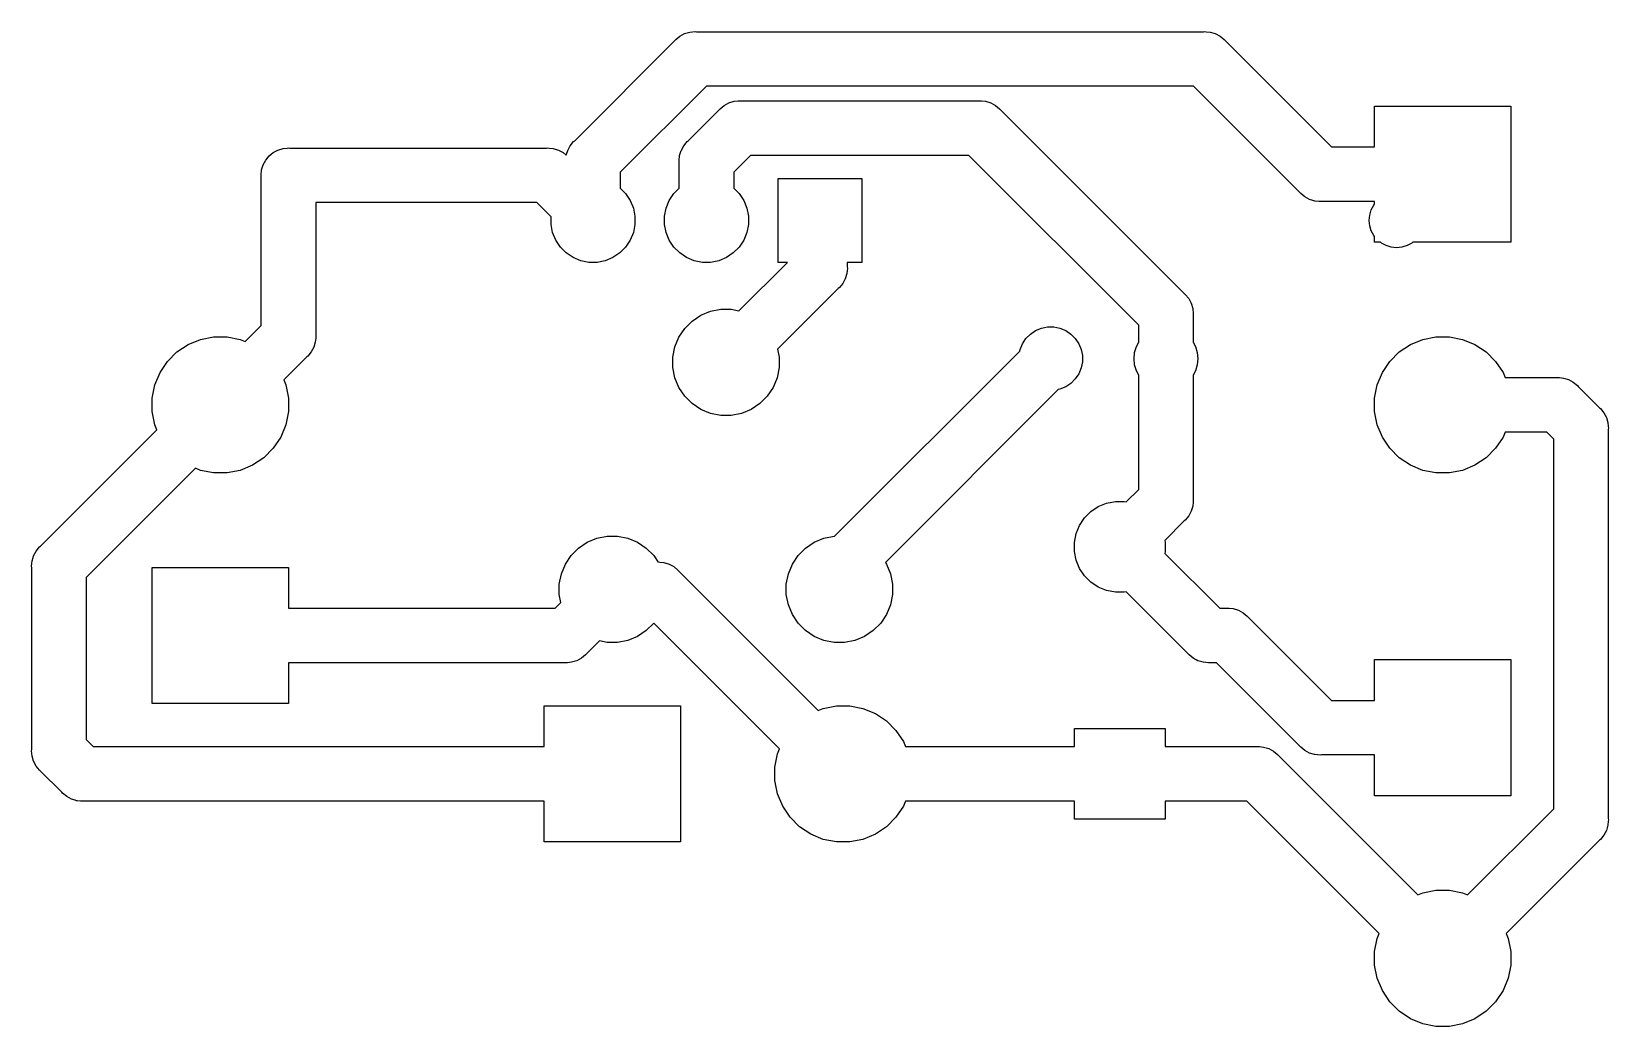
# Model space of a CAD drawing. Extents: x 84.7 to 119.5, y -92.9 to -71.
import ezdxf

# ---------------------------------------------------------------- set-up
doc = ezdxf.new("R2010")
doc.units = 0
doc.header["$MEASUREMENT"] = 0
doc.layers.add('BLACK', color=7, linetype='CONTINUOUS')

msp = doc.modelspace()

# ---------------------------------------------------------------- linework, layer by layer
at = {"layer": 'BLACK', "linetype": 'CONTINUOUS'}
for p, q in [((98.9107, -71.2246), (98.9295, -71.2017)), ((98.9295, -71.2017), (99.0209, -71.1267)), ((99.0209, -71.1267), (99.1251, -71.071)), ((99.1251, -71.071), (99.2382, -71.0367)), ((99.2382, -71.0367), (99.3559, -71.0251)), ((99.3559, -71.0251), (99.3853, -71.028)), ((99.3853, -71.028), (110.555, -71.028)), ((110.555, -71.028), (110.584, -71.0251)), ((110.584, -71.0251), (110.613, -71.028)), ((110.613, -71.028), (110.702, -71.0367)), ((110.702, -71.0367), (110.815, -71.071)), ((110.815, -71.071), (110.919, -71.1267)), ((110.919, -71.1267), (111.01, -71.2017)), ((111.01, -71.2017), (111.029, -71.2246)), ((96.7046, -73.4307), (98.9107, -71.2246)), ((111.029, -71.2246), (113.373, -73.568)), ((99.6044, -72.228), (97.708, -74.1244)), ((110.335, -72.228), (99.6044, -72.228)), ((112.679, -74.5714), (110.335, -72.228)), ((100.101, -72.595), (100.214, -72.5607)), ((100.214, -72.5607), (100.302, -72.552)), ((100.302, -72.552), (100.332, -72.5491)), ((100.332, -72.5491), (100.361, -72.552)), ((100.361, -72.552), (105.608, -72.552)), ((105.608, -72.552), (105.638, -72.5491)), ((105.638, -72.5491), (105.667, -72.552)), ((105.667, -72.552), (105.756, -72.5607)), ((105.756, -72.5607), (105.869, -72.595)), ((99.2046, -73.4307), (99.8867, -72.7486)), ((99.8867, -72.7486), (99.9055, -72.7257)), ((99.9055, -72.7257), (99.9969, -72.6507)), ((99.9969, -72.6507), (100.101, -72.595)), ((105.869, -72.595), (105.973, -72.6507)), ((105.973, -72.6507), (106.064, -72.7257)), ((106.064, -72.7257), (106.083, -72.7486)), ((106.083, -72.7486), (110.131, -76.7969)), ((114.324, -73.568), (114.324, -72.668)), ((114.324, -72.668), (117.324, -72.668)), ((117.324, -72.668), (117.324, -75.668)), ((90.065, -73.6907), (90.1693, -73.635)), ((90.1693, -73.635), (90.2824, -73.6007)), ((90.2824, -73.6007), (90.3705, -73.592)), ((90.3705, -73.592), (90.4, -73.5891)), ((90.4, -73.5891), (90.4295, -73.592)), ((90.4295, -73.592), (96.0865, -73.592)), ((96.0865, -73.592), (96.116, -73.5891)), ((96.116, -73.5891), (96.1455, -73.592)), ((96.1455, -73.592), (96.2336, -73.6007)), ((96.2336, -73.6007), (96.3467, -73.635)), ((96.3467, -73.635), (96.451, -73.6907)), ((96.551, -73.6451), (96.6067, -73.5409)), ((96.6067, -73.5409), (96.6817, -73.4495)), ((96.6817, -73.4495), (96.7046, -73.4307)), ((99.051, -73.6451), (99.0564, -73.635)), ((99.0564, -73.635), (99.1067, -73.5409)), ((99.1067, -73.5409), (99.1817, -73.4495)), ((99.1817, -73.4495), (99.2046, -73.4307)), ((113.373, -73.568), (114.324, -73.568)), ((89.8087, -74.0744), (89.843, -73.9613)), ((89.843, -73.9613), (89.8987, -73.857)), ((89.8987, -73.857), (89.9737, -73.7657)), ((89.9737, -73.7657), (90.065, -73.6907)), ((96.451, -73.6907), (96.52, -73.7474)), ((96.52, -73.7474), (96.5274, -73.7229)), ((96.5274, -73.7229), (96.551, -73.6451)), ((99.0051, -73.8759), (99.0167, -73.7582)), ((99.008, -73.9053), (99.0051, -73.8759)), ((99.008, -74.4759), (99.008, -73.9053)), ((99.0167, -73.7582), (99.051, -73.6451)), ((100.58, -73.752), (100.208, -74.1244)), ((105.389, -73.752), (100.58, -73.752)), ((109.128, -77.4906), (105.389, -73.752)), ((89.7971, -74.192), (89.8087, -74.0744)), ((89.8, -74.2215), (89.7971, -74.192)), ((89.8, -77.4995), (89.8, -74.2215)), ((97.708, -74.1244), (97.708, -74.4759)), ((100.208, -74.1244), (100.208, -74.4759)), ((101.183, -76.109), (101.183, -74.259)), ((101.183, -74.259), (103.033, -74.259)), ((103.033, -74.259), (103.033, -76.109)), ((97.708, -74.4759), (97.8265, -74.5943)), ((97.8265, -74.5943), (97.9277, -74.7458)), ((98.7883, -74.7458), (98.8895, -74.5943)), ((98.8895, -74.5943), (99.008, -74.4759)), ((100.208, -74.4759), (100.326, -74.5943)), ((100.326, -74.5943), (100.428, -74.7458)), ((112.698, -74.5943), (112.679, -74.5714)), ((112.789, -74.6693), (112.698, -74.5943)), ((112.893, -74.725), (112.789, -74.6693)), ((95.8675, -74.792), (91, -74.792)), ((91, -74.792), (91, -77.7185)), ((96.183, -75.1075), (95.8675, -74.792)), ((97.9277, -74.7458), (97.9975, -74.9142)), ((97.9975, -74.9142), (98.033, -75.0929)), ((98.683, -75.0929), (98.7185, -74.9142)), ((98.7185, -74.9142), (98.7883, -74.7458)), ((100.428, -74.7458), (100.497, -74.9142)), ((100.497, -74.9142), (100.533, -75.0929)), ((112.962, -74.7458), (112.893, -74.725)), ((113.006, -74.7593), (112.962, -74.7458)), ((113.018, -74.7604), (113.006, -74.7593)), ((113.095, -74.768), (113.018, -74.7604)), ((113.124, -74.7709), (113.095, -74.768)), ((113.095, -74.768), (113.095, -74.768)), ((113.153, -74.768), (113.124, -74.7709)), ((114.324, -74.768), (113.153, -74.768)), ((114.217, -75.0664), (114.251, -74.9533)), ((114.251, -74.9533), (114.307, -74.849)), ((114.307, -74.849), (114.324, -74.828)), ((114.324, -74.828), (114.324, -74.768)), ((96.183, -75.2751), (96.183, -75.1075)), ((96.2185, -75.4538), (96.183, -75.2751)), ((98.033, -75.2751), (97.9975, -75.4538)), ((98.033, -75.0929), (98.033, -75.2751)), ((98.683, -75.2751), (98.683, -75.0929)), ((98.7185, -75.4538), (98.683, -75.2751)), ((100.533, -75.2751), (100.497, -75.4538)), ((100.533, -75.0929), (100.533, -75.2751)), ((114.205, -75.184), (114.217, -75.0664)), ((114.217, -75.3016), (114.205, -75.184)), ((114.251, -75.4147), (114.217, -75.3016)), ((96.2883, -75.6222), (96.2185, -75.4538)), ((96.3895, -75.7737), (96.2883, -75.6222)), ((97.9277, -75.6222), (97.8265, -75.7737)), ((97.9975, -75.4538), (97.9277, -75.6222)), ((98.7883, -75.6222), (98.7185, -75.4538)), ((98.8895, -75.7737), (98.7883, -75.6222)), ((100.428, -75.6222), (100.326, -75.7737)), ((100.497, -75.4538), (100.428, -75.6222)), ((114.307, -75.519), (114.251, -75.4147)), ((114.324, -75.54), (114.307, -75.519)), ((114.324, -75.668), (114.324, -75.54)), ((114.452, -75.668), (114.324, -75.668)), ((114.473, -75.6853), (114.452, -75.668)), ((114.577, -75.741), (114.473, -75.6853)), ((115.143, -75.6853), (115.039, -75.741)), ((115.164, -75.668), (115.143, -75.6853)), ((117.324, -75.668), (115.164, -75.668)), ((96.5183, -75.9025), (96.3895, -75.7737)), ((96.6698, -76.0037), (96.5183, -75.9025)), ((96.8382, -76.0735), (96.6698, -76.0037)), ((97.5462, -76.0037), (97.3778, -76.0735)), ((97.6977, -75.9025), (97.5462, -76.0037)), ((97.8265, -75.7737), (97.6977, -75.9025)), ((99.0183, -75.9025), (98.8895, -75.7737)), ((99.1698, -76.0037), (99.0183, -75.9025)), ((99.3382, -76.0735), (99.1698, -76.0037)), ((100.046, -76.0037), (99.8778, -76.0735)), ((100.198, -75.9025), (100.046, -76.0037)), ((100.326, -75.7737), (100.198, -75.9025)), ((114.69, -75.7753), (114.577, -75.741)), ((114.808, -75.7869), (114.69, -75.7753)), ((114.926, -75.7753), (114.808, -75.7869)), ((115.039, -75.741), (114.926, -75.7753)), ((97.0169, -76.109), (96.8382, -76.0735)), ((97.1991, -76.109), (97.0169, -76.109)), ((97.3778, -76.0735), (97.1991, -76.109)), ((99.5169, -76.109), (99.3382, -76.0735)), ((99.6991, -76.109), (99.5169, -76.109)), ((99.8778, -76.0735), (99.6991, -76.109)), ((100.323, -77.1762), (101.39, -76.109)), ((101.39, -76.109), (101.183, -76.109)), ((102.699, -76.3576), (102.665, -76.4707)), ((102.711, -76.24), (102.699, -76.3576)), ((103.033, -76.109), (102.708, -76.109)), ((102.708, -76.109), (102.708, -76.2105)), ((102.708, -76.2105), (102.711, -76.24)), ((102.511, -76.6851), (101.172, -78.0247)), ((102.534, -76.6663), (102.511, -76.6851)), ((102.609, -76.575), (102.534, -76.6663)), ((102.665, -76.4707), (102.609, -76.575)), ((110.131, -76.7969), (110.154, -76.8157)), ((110.154, -76.8157), (110.229, -76.9071)), ((110.229, -76.9071), (110.285, -77.0113)), ((110.285, -77.0113), (110.319, -77.1244)), ((99.1272, -77.5662), (99.2902, -77.4032)), ((99.2902, -77.4032), (99.4818, -77.2752)), ((99.4818, -77.2752), (99.6947, -77.187)), ((99.6947, -77.187), (99.9208, -77.142)), ((99.9208, -77.142), (100.151, -77.142)), ((100.151, -77.142), (100.323, -77.1762)), ((110.319, -77.1244), (110.331, -77.2421)), ((110.331, -77.2421), (110.328, -77.2715)), ((110.328, -77.2715), (110.328, -77.8696)), ((88.4625, -77.8056), (88.7523, -77.748)), ((88.7523, -77.748), (89.0477, -77.748)), ((89.0477, -77.748), (89.3375, -77.8056)), ((89.4481, -77.8514), (89.8, -77.4995)), ((91, -77.7775), (90.9913, -77.8656)), ((91, -77.7185), (91.0029, -77.748)), ((91.0029, -77.748), (91, -77.7775)), ((91, -77.7775), (91, -77.7775)), ((98.911, -77.9707), (98.9992, -77.7578)), ((98.9992, -77.7578), (99.1272, -77.5662)), ((106.568, -77.9004), (106.644, -77.7858)), ((106.644, -77.7858), (106.742, -77.6883)), ((106.742, -77.6883), (106.856, -77.6117)), ((106.856, -77.6117), (106.984, -77.5589)), ((106.984, -77.5589), (107.119, -77.532)), ((107.119, -77.532), (107.257, -77.532)), ((107.257, -77.532), (107.392, -77.5589)), ((107.392, -77.5589), (107.52, -77.6117)), ((107.52, -77.6117), (107.634, -77.6883)), ((107.634, -77.6883), (107.732, -77.7858)), ((107.732, -77.7858), (107.808, -77.9004)), ((109.128, -77.8696), (109.128, -77.4906)), ((115.386, -77.8056), (115.676, -77.748)), ((115.676, -77.748), (115.972, -77.748)), ((115.972, -77.748), (116.262, -77.8056)), ((87.7349, -78.2918), (87.9438, -78.0829)), ((87.9438, -78.0829), (88.1895, -77.9187)), ((88.1895, -77.9187), (88.4625, -77.8056)), ((89.3375, -77.8056), (89.4481, -77.8514)), ((90.9013, -78.083), (90.8263, -78.1743)), ((90.957, -77.9787), (90.9013, -78.083)), ((90.9913, -77.8656), (90.957, -77.9787)), ((98.866, -78.1968), (98.911, -77.9707)), ((101.172, -78.0247), (101.206, -78.1968)), ((102.429, -82.142), (106.508, -78.0637)), ((106.508, -78.0637), (106.515, -78.0278)), ((106.515, -78.0278), (106.568, -77.9004)), ((107.808, -77.9004), (107.861, -78.0278)), ((107.861, -78.0278), (107.888, -78.1631)), ((109.025, -78.232), (109.038, -78.0948)), ((109.038, -78.0948), (109.078, -77.9628)), ((109.078, -77.9628), (109.128, -77.8696)), ((110.328, -77.8696), (110.378, -77.9628)), ((110.378, -77.9628), (110.418, -78.0948)), ((110.418, -78.0948), (110.431, -78.232)), ((114.659, -78.2918), (114.868, -78.0829)), ((114.868, -78.0829), (115.113, -77.9187)), ((115.113, -77.9187), (115.386, -77.8056)), ((116.262, -77.8056), (116.535, -77.9187)), ((116.535, -77.9187), (116.78, -78.0829)), ((116.78, -78.0829), (116.989, -78.2918)), ((87.5707, -78.5375), (87.7349, -78.2918)), ((90.8034, -78.1931), (90.2966, -78.6999)), ((90.8263, -78.1743), (90.8034, -78.1931)), ((98.866, -78.4272), (98.866, -78.1968)), ((98.911, -78.6533), (98.866, -78.4272)), ((101.206, -78.4272), (101.161, -78.6533)), ((101.206, -78.1968), (101.206, -78.4272)), ((107.861, -78.4362), (107.808, -78.5636)), ((107.888, -78.3009), (107.861, -78.4362)), ((107.888, -78.1631), (107.888, -78.3009)), ((109.038, -78.3692), (109.025, -78.232)), ((109.078, -78.5012), (109.038, -78.3692)), ((110.418, -78.3692), (110.378, -78.5012)), ((110.431, -78.232), (110.418, -78.3692)), ((114.495, -78.5375), (114.659, -78.2918)), ((116.989, -78.2918), (117.153, -78.5375)), ((87.4, -79.1003), (87.4576, -78.8105)), ((87.4576, -78.8105), (87.5707, -78.5375)), ((90.2966, -78.6999), (90.3424, -78.8105)), ((90.3424, -78.8105), (90.4, -79.1003)), ((98.9992, -78.8662), (98.911, -78.6533)), ((101.161, -78.6533), (101.073, -78.8662)), ((107.634, -78.7757), (107.52, -78.8523)), ((107.732, -78.6782), (107.634, -78.7757)), ((107.808, -78.5636), (107.732, -78.6782)), ((109.128, -78.5944), (109.078, -78.5012)), ((109.128, -81.1115), (109.128, -78.5944)), ((110.378, -78.5012), (110.328, -78.5944)), ((110.328, -78.5944), (110.328, -81.3305)), ((114.324, -79.1003), (114.382, -78.8105)), ((114.382, -78.8105), (114.495, -78.5375)), ((117.153, -78.5375), (117.199, -78.648)), ((117.199, -78.648), (118.335, -78.648)), ((118.335, -78.648), (118.364, -78.6451)), ((118.364, -78.6451), (118.393, -78.648)), ((118.393, -78.648), (118.482, -78.6567)), ((118.482, -78.6567), (118.595, -78.691)), ((118.595, -78.691), (118.699, -78.7467)), ((118.699, -78.7467), (118.79, -78.8217)), ((118.79, -78.8217), (118.809, -78.8446)), ((118.809, -78.8446), (119.275, -79.3109)), ((87.4, -79.3957), (87.4, -79.1003)), ((90.4, -79.1003), (90.4, -79.3957)), ((99.1272, -79.0578), (98.9992, -78.8662)), ((99.2902, -79.2208), (99.1272, -79.0578)), ((100.945, -79.0578), (100.782, -79.2208)), ((101.073, -78.8662), (100.945, -79.0578)), ((107.356, -78.9122), (103.548, -82.7206)), ((107.392, -78.9051), (107.356, -78.9122)), ((107.52, -78.8523), (107.392, -78.9051)), ((114.324, -79.3957), (114.324, -79.1003)), ((87.4576, -79.6855), (87.4, -79.3957)), ((90.4, -79.3957), (90.3424, -79.6855)), ((99.4818, -79.3488), (99.2902, -79.2208)), ((99.6947, -79.437), (99.4818, -79.3488)), ((99.9208, -79.482), (99.6947, -79.437)), ((100.151, -79.482), (99.9208, -79.482)), ((100.377, -79.437), (100.151, -79.482)), ((100.59, -79.3488), (100.377, -79.437)), ((100.782, -79.2208), (100.59, -79.3488)), ((114.382, -79.6855), (114.324, -79.3957)), ((119.275, -79.3109), (119.298, -79.3297)), ((119.298, -79.3297), (119.373, -79.421)), ((119.373, -79.421), (119.429, -79.5253)), ((119.429, -79.5253), (119.463, -79.6384)), ((84.9406, -82.3589), (87.5034, -79.796)), ((87.5034, -79.796), (87.4576, -79.6855)), ((90.3424, -79.6855), (90.2293, -79.9585)), ((114.495, -79.9585), (114.382, -79.6855)), ((117.199, -79.848), (117.153, -79.9585)), ((118.115, -79.848), (117.199, -79.848)), ((118.272, -80.0045), (118.115, -79.848)), ((119.463, -79.6384), (119.472, -79.7265)), ((119.472, -79.7265), (119.472, -79.7265)), ((119.472, -79.7265), (119.475, -79.756)), ((119.475, -79.756), (119.472, -79.7855)), ((119.472, -79.7855), (119.472, -88.3625)), ((90.0651, -80.2042), (89.8562, -80.4131)), ((90.2293, -79.9585), (90.0651, -80.2042)), ((114.659, -80.2042), (114.495, -79.9585)), ((114.868, -80.4131), (114.659, -80.2042)), ((116.989, -80.2042), (116.78, -80.4131)), ((117.153, -79.9585), (116.989, -80.2042)), ((118.272, -88.1435), (118.272, -80.0045)), ((89.6105, -80.5773), (89.3375, -80.6904)), ((89.8562, -80.4131), (89.6105, -80.5773)), ((115.113, -80.5773), (114.868, -80.4131)), ((115.386, -80.6904), (115.113, -80.5773)), ((116.535, -80.5773), (116.262, -80.6904)), ((116.78, -80.4131), (116.535, -80.5773)), ((88.352, -80.6446), (85.944, -83.0525)), ((88.4625, -80.6904), (88.352, -80.6446)), ((88.7523, -80.748), (88.4625, -80.6904)), ((89.0477, -80.748), (88.7523, -80.748)), ((89.3375, -80.6904), (89.0477, -80.748)), ((115.676, -80.748), (115.386, -80.6904)), ((115.972, -80.748), (115.676, -80.748)), ((116.262, -80.6904), (115.972, -80.748)), ((108.855, -81.3848), (109.128, -81.1115)), ((107.935, -81.7385), (108.075, -81.5992)), ((108.075, -81.5992), (108.238, -81.4898)), ((108.238, -81.4898), (108.42, -81.4144)), ((108.42, -81.4144), (108.614, -81.376)), ((108.614, -81.376), (108.81, -81.376)), ((108.81, -81.376), (108.855, -81.3848)), ((110.285, -81.5907), (110.229, -81.695)), ((110.319, -81.4776), (110.285, -81.5907)), ((110.328, -81.3895), (110.319, -81.4776)), ((110.328, -81.3305), (110.331, -81.36)), ((110.331, -81.36), (110.328, -81.3895)), ((107.75, -82.0843), (107.826, -81.9023)), ((107.826, -81.9023), (107.935, -81.7385)), ((110.131, -81.8051), (109.703, -82.2333)), ((110.154, -81.7863), (110.131, -81.8051)), ((110.229, -81.695), (110.154, -81.7863)), ((96.7902, -82.4032), (96.9818, -82.2752)), ((96.9818, -82.2752), (97.1947, -82.187)), ((97.1947, -82.187), (97.4208, -82.142)), ((97.4208, -82.142), (97.6512, -82.142)), ((97.6512, -82.142), (97.8773, -82.187)), ((97.8773, -82.187), (98.0902, -82.2752)), ((98.0902, -82.2752), (98.2818, -82.4032)), ((101.79, -82.4032), (101.982, -82.2752)), ((101.982, -82.2752), (102.195, -82.187)), ((102.195, -82.187), (102.421, -82.142)), ((102.421, -82.142), (102.429, -82.142)), ((107.712, -82.2775), (107.75, -82.0843)), ((107.712, -82.4745), (107.712, -82.2775)), ((109.703, -82.2333), (109.712, -82.2775)), ((109.712, -82.2775), (109.712, -82.4745)), ((84.7527, -82.6864), (84.7768, -82.6067)), ((84.7768, -82.6067), (84.787, -82.5733)), ((84.787, -82.5733), (84.8427, -82.469)), ((84.8427, -82.469), (84.9177, -82.3777)), ((84.9177, -82.3777), (84.9406, -82.3589)), ((96.4992, -82.7578), (96.6272, -82.5662)), ((96.6272, -82.5662), (96.7902, -82.4032)), ((98.2818, -82.4032), (98.4448, -82.5662)), ((98.4448, -82.5662), (98.541, -82.7102)), ((101.499, -82.7578), (101.627, -82.5662)), ((101.627, -82.5662), (101.79, -82.4032)), ((107.75, -82.6677), (107.712, -82.4745)), ((109.712, -82.4745), (109.703, -82.5187)), ((109.703, -82.5187), (110.913, -83.728)), ((84.7411, -82.804), (84.7527, -82.6864)), ((84.744, -82.8335), (84.7411, -82.804)), ((84.744, -86.8385), (84.744, -82.8335)), ((87.4, -85.828), (87.4, -82.828)), ((87.4, -82.828), (90.4, -82.828)), ((90.4, -82.828), (90.4, -83.728)), ((96.366, -83.1968), (96.411, -82.9707)), ((96.411, -82.9707), (96.4992, -82.7578)), ((98.541, -82.7102), (98.552, -82.7091)), ((98.552, -82.7091), (98.5815, -82.712)), ((98.5815, -82.712), (98.6696, -82.7207)), ((98.6696, -82.7207), (98.7827, -82.755)), ((98.7827, -82.755), (98.887, -82.8107)), ((98.887, -82.8107), (98.9783, -82.8857)), ((98.9783, -82.8857), (98.9971, -82.9086)), ((98.9971, -82.9086), (102.068, -85.9794)), ((101.366, -83.1968), (101.411, -82.9707)), ((101.411, -82.9707), (101.499, -82.7578)), ((103.548, -82.7206), (103.573, -82.7578)), ((103.573, -82.7578), (103.661, -82.9707)), ((103.661, -82.9707), (103.706, -83.1968)), ((107.826, -82.8497), (107.75, -82.6677)), ((107.935, -83.0135), (107.826, -82.8497)), ((108.075, -83.1528), (107.935, -83.0135)), ((85.944, -83.0525), (85.944, -86.6195)), ((96.366, -83.4272), (96.366, -83.1968)), ((101.366, -83.4272), (101.366, -83.1968)), ((103.706, -83.1968), (103.706, -83.4272)), ((108.238, -83.2622), (108.075, -83.1528)), ((108.42, -83.3376), (108.238, -83.2622)), ((108.614, -83.376), (108.42, -83.3376)), ((96.2715, -83.728), (96.4002, -83.5993)), ((96.4002, -83.5993), (96.366, -83.4272)), ((101.411, -83.6533), (101.366, -83.4272)), ((101.499, -83.8662), (101.411, -83.6533)), ((103.661, -83.6533), (103.573, -83.8662)), ((103.706, -83.4272), (103.661, -83.6533)), ((108.81, -83.376), (108.614, -83.376)), ((108.855, -83.3672), (108.81, -83.376)), ((110.219, -84.7314), (108.855, -83.3672)), ((90.4, -83.728), (96.2715, -83.728)), ((98.4466, -84.0551), (98.4448, -84.0578)), ((101.219, -86.8279), (98.4466, -84.0551)), ((101.627, -84.0578), (101.499, -83.8662)), ((103.573, -83.8662), (103.445, -84.0578)), ((110.913, -83.728), (111.063, -83.728)), ((111.063, -83.728), (111.092, -83.7251)), ((111.092, -83.7251), (111.121, -83.728)), ((111.121, -83.728), (111.21, -83.7367)), ((111.21, -83.7367), (111.323, -83.771)), ((111.323, -83.771), (111.427, -83.8267)), ((111.427, -83.8267), (111.518, -83.9017)), ((111.518, -83.9017), (111.537, -83.9246)), ((111.537, -83.9246), (113.373, -85.76)), ((98.0902, -84.3488), (97.8773, -84.437)), ((98.2818, -84.2208), (98.0902, -84.3488)), ((98.4448, -84.0578), (98.2818, -84.2208)), ((101.79, -84.2208), (101.627, -84.0578)), ((101.982, -84.3488), (101.79, -84.2208)), ((102.195, -84.437), (101.982, -84.3488)), ((103.09, -84.3488), (102.877, -84.437)), ((103.282, -84.2208), (103.09, -84.3488)), ((103.445, -84.0578), (103.282, -84.2208)), ((96.9651, -84.7314), (96.9463, -84.7543)), ((97.2487, -84.4478), (96.9651, -84.7314)), ((97.4208, -84.482), (97.2487, -84.4478)), ((97.6512, -84.482), (97.4208, -84.482)), ((97.8773, -84.437), (97.6512, -84.482)), ((102.421, -84.482), (102.195, -84.437)), ((102.651, -84.482), (102.421, -84.482)), ((102.877, -84.437), (102.651, -84.482)), ((110.238, -84.7543), (110.219, -84.7314)), ((96.4905, -84.928), (90.4, -84.928)), ((90.4, -84.928), (90.4, -85.828)), ((96.52, -84.9309), (96.4905, -84.928)), ((96.5495, -84.928), (96.52, -84.9309)), ((96.6376, -84.9193), (96.5495, -84.928)), ((96.7507, -84.885), (96.6376, -84.9193)), ((96.855, -84.8293), (96.7507, -84.885)), ((96.9463, -84.7543), (96.855, -84.8293)), ((110.329, -84.8293), (110.238, -84.7543)), ((110.397, -84.8656), (110.329, -84.8293)), ((110.433, -84.885), (110.397, -84.8656)), ((110.546, -84.9193), (110.433, -84.885)), ((110.664, -84.9309), (110.546, -84.9193)), ((110.693, -84.928), (110.664, -84.9309)), ((110.843, -84.928), (110.693, -84.928)), ((112.679, -86.7634), (110.843, -84.928)), ((114.324, -85.76), (114.324, -84.86)), ((114.324, -84.86), (117.324, -84.86)), ((117.324, -84.86), (117.324, -87.86)), ((113.373, -85.76), (114.324, -85.76)), ((90.4, -85.828), (87.4, -85.828)), ((96.036, -86.776), (96.036, -85.876)), ((96.036, -85.876), (99.036, -85.876)), ((99.036, -85.876), (99.036, -88.876)), ((102.068, -85.9794), (102.178, -85.9336)), ((102.178, -85.9336), (102.468, -85.876)), ((102.468, -85.876), (102.764, -85.876)), ((102.764, -85.876), (103.054, -85.9336)), ((103.054, -85.9336), (103.327, -86.0467)), ((103.327, -86.0467), (103.572, -86.2109)), ((103.572, -86.2109), (103.781, -86.4198)), ((103.781, -86.4198), (103.945, -86.6655)), ((107.712, -86.776), (107.712, -86.376)), ((107.712, -86.376), (109.712, -86.376)), ((109.712, -86.376), (109.712, -86.776)), ((85.944, -86.6195), (86.1005, -86.776)), ((86.1005, -86.776), (96.036, -86.776)), ((101.174, -86.9385), (101.219, -86.8279)), ((103.945, -86.6655), (103.991, -86.776)), ((103.991, -86.776), (107.712, -86.776)), ((109.712, -86.776), (111.731, -86.776)), ((111.731, -86.776), (111.76, -86.7731)), ((111.76, -86.7731), (111.789, -86.776)), ((111.789, -86.776), (111.878, -86.7847)), ((111.878, -86.7847), (111.991, -86.819)), ((111.991, -86.819), (112.095, -86.8747)), ((112.698, -86.7863), (112.679, -86.7634)), ((112.789, -86.8613), (112.698, -86.7863)), ((84.7411, -86.868), (84.744, -86.8385)), ((84.7527, -86.9856), (84.7411, -86.868)), ((84.787, -87.0987), (84.7527, -86.9856)), ((84.8427, -87.203), (84.787, -87.0987)), ((101.116, -87.2283), (101.174, -86.9385)), ((112.095, -86.8747), (112.186, -86.9497)), ((112.186, -86.9497), (112.205, -86.9726)), ((112.205, -86.9726), (115.276, -90.0434)), ((112.893, -86.917), (112.789, -86.8613)), ((113.001, -86.9497), (112.893, -86.917)), ((113.006, -86.9513), (113.001, -86.9497)), ((113.124, -86.9629), (113.006, -86.9513)), ((113.153, -86.96), (113.124, -86.9629)), ((114.324, -86.96), (113.153, -86.96)), ((114.324, -87.86), (114.324, -86.96)), ((84.9177, -87.2943), (84.8427, -87.203)), ((84.9406, -87.3131), (84.9177, -87.2943)), ((85.4069, -87.7794), (84.9406, -87.3131)), ((101.116, -87.5237), (101.116, -87.2283)), ((101.174, -87.8135), (101.116, -87.5237)), ((85.4257, -87.8023), (85.4069, -87.7794)), ((85.517, -87.8773), (85.4257, -87.8023)), ((101.287, -88.0865), (101.174, -87.8135)), ((117.324, -87.86), (114.324, -87.86)), ((85.6213, -87.933), (85.517, -87.8773)), ((85.7001, -87.9569), (85.6213, -87.933)), ((85.7344, -87.9673), (85.7001, -87.9569)), ((85.7456, -87.9684), (85.7344, -87.9673)), ((85.8225, -87.976), (85.7456, -87.9684)), ((85.852, -87.9789), (85.8225, -87.976)), ((85.8225, -87.976), (85.8225, -87.976)), ((85.8815, -87.976), (85.852, -87.9789)), ((96.036, -87.976), (85.8815, -87.976)), ((96.036, -88.876), (96.036, -87.976)), ((101.451, -88.3322), (101.287, -88.0865)), ((103.945, -88.0865), (103.781, -88.3322)), ((103.991, -87.976), (103.945, -88.0865)), ((107.712, -87.976), (103.991, -87.976)), ((107.712, -88.376), (107.712, -87.976)), ((111.511, -87.976), (109.712, -87.976)), ((109.712, -87.976), (109.712, -88.376)), ((114.427, -90.8919), (111.511, -87.976)), ((116.372, -90.0434), (118.272, -88.1435)), ((101.66, -88.5411), (101.451, -88.3322)), ((101.905, -88.7053), (101.66, -88.5411)), ((103.572, -88.5411), (103.327, -88.7053)), ((103.781, -88.3322), (103.572, -88.5411)), ((109.712, -88.376), (107.712, -88.376)), ((119.463, -88.5096), (119.429, -88.6227)), ((119.472, -88.4215), (119.463, -88.5096)), ((119.472, -88.3625), (119.475, -88.392)), ((119.475, -88.392), (119.472, -88.4215)), ((99.036, -88.876), (96.036, -88.876)), ((102.178, -88.8184), (101.905, -88.7053)), ((102.468, -88.876), (102.178, -88.8184)), ((102.764, -88.876), (102.468, -88.876)), ((103.054, -88.8184), (102.764, -88.876)), ((103.327, -88.7053), (103.054, -88.8184)), ((119.275, -88.8371), (117.221, -90.8919)), ((119.298, -88.8183), (119.275, -88.8371)), ((119.373, -88.727), (119.298, -88.8183)), ((119.429, -88.6227), (119.373, -88.727)), ((115.386, -89.9976), (115.676, -89.94)), ((115.676, -89.94), (115.972, -89.94)), ((115.972, -89.94), (116.262, -89.9976)), ((115.276, -90.0434), (115.386, -89.9976)), ((116.262, -89.9976), (116.372, -90.0434)), ((114.324, -91.2923), (114.382, -91.0025)), ((114.382, -91.0025), (114.427, -90.8919)), ((117.221, -90.8919), (117.266, -91.0025)), ((117.266, -91.0025), (117.324, -91.2923)), ((114.324, -91.5877), (114.324, -91.2923)), ((117.324, -91.2923), (117.324, -91.5877)), ((114.382, -91.8775), (114.324, -91.5877)), ((117.324, -91.5877), (117.266, -91.8775)), ((114.495, -92.1505), (114.382, -91.8775)), ((117.266, -91.8775), (117.153, -92.1505)), ((114.659, -92.3962), (114.495, -92.1505)), ((117.153, -92.1505), (116.989, -92.3962)), ((114.868, -92.6051), (114.659, -92.3962)), ((115.113, -92.7693), (114.868, -92.6051)), ((116.78, -92.6051), (116.535, -92.7693)), ((116.989, -92.3962), (116.78, -92.6051)), ((115.386, -92.8824), (115.113, -92.7693)), ((115.676, -92.94), (115.386, -92.8824)), ((115.972, -92.94), (115.676, -92.94)), ((116.262, -92.8824), (115.972, -92.94)), ((116.535, -92.7693), (116.262, -92.8824))]:
    msp.add_line(p, q, dxfattribs=at)

doc.saveas('drawing.dxf')
